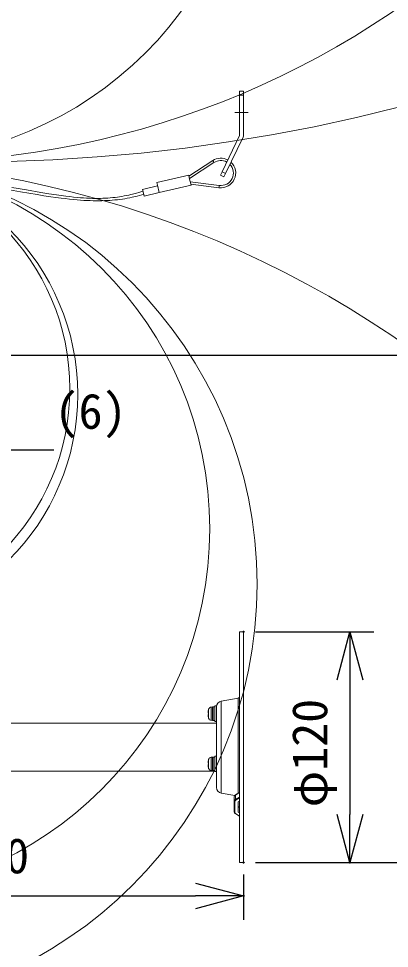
# Model space of a CAD drawing. Units: millimetres, scale not verified. Extents: x -80 to 100, y -65 to 223.
# Drawn here: x 12.82 to 32.07, y 0.92 to 49.25 of the extents above; entities that cross this region are included whole.
import ezdxf
from ezdxf.enums import TextEntityAlignment as Align

# ---------------------------------------------------------------- set-up
doc = ezdxf.new("R2010")
doc.units = ezdxf.units.MM
doc.header["$LTSCALE"] = 0.125
doc.header["$PDMODE"] = 32
doc.header["$PDSIZE"] = 0.0625
for name, color, linetype, lineweight in [('0-0_0', 7, 'Continuous', 25), ('0-5_GAIKEI', 1, 'Continuous', 18), ('0-6_SUNPO', 7, 'Continuous', 25)]:
    doc.layers.add(name, color=color, linetype=linetype, lineweight=lineweight)
doc.layers.add('0-1_Defpoints', color=7, linetype='Continuous')
doc.styles.add('ＭＳ ゴシック', font='')
doc.styles.get('ＭＳ ゴシック').set_extended_font_data('MS Gothic')

# ---------------------------------------------------------------- blocks, each defined once
blk = doc.blocks.new('_Open30')
at = {"layer": '0-0_0'}
blk.add_line((0, 0), (-1, 0), dxfattribs=at)
blk.add_lwpolyline([(-1, 0.26795), (0, 0), (-1, -0.26795)], dxfattribs=at)
blk = doc.blocks.new('D1')
at = {"layer": '0-1_Defpoints'}
for p in [(192.0082, 93.047), (217.9967, 66.8776), (217.9967, 65.1428)]:
    blk.add_point(p, dxfattribs=at)
at = {"layer": '0-6_SUNPO'}
for p, q in [((192.0082, 92.422), (192.0082, 63.8928)), ((217.9967, 66.2526), (217.9967, 63.8928)), ((194.5082, 65.1428), (215.4967, 65.1428))]:
    blk.add_line(p, q, dxfattribs=at)
at = {"layer": '0-6_SUNPO', "xscale": 2.5, "yscale": 2.5, "rotation": 180}
blk.add_blockref('_Open30', (192.0082, 65.1428), dxfattribs=at)
at = {"layer": '0-6_SUNPO', "xscale": 2.5, "yscale": 2.5}
blk.add_blockref('_Open30', (217.9967, 65.1428), dxfattribs=at)
at = {"layer": '0-6_SUNPO', "style": 'ＭＳ ゴシック'}
blk.add_text('260', height=1.833, dxfattribs=at).set_placement((203.1275, 65.7678), align=Align.BOTTOM_LEFT)
blk = doc.blocks.new('D2')
at = {"layer": '0-1_Defpoints'}
for p in [(217.9967, 78.8776), (217.9967, 66.8776), (223.5216, 66.8776)]:
    blk.add_point(p, dxfattribs=at)
at = {"layer": '0-6_SUNPO'}
for p, q in [((218.6217, 78.8776), (224.7716, 78.8776)), ((223.5216, 76.3776), (223.5216, 69.3776)), ((218.6217, 66.8776), (224.7716, 66.8776))]:
    blk.add_line(p, q, dxfattribs=at)
at = {"layer": '0-6_SUNPO', "xscale": 2.5, "yscale": 2.5}
for p, rotation in [((223.5216, 78.8776), 90), ((223.5216, 66.8776), 270)]:
    blk.add_blockref('_Open30', p, dxfattribs=dict(at, rotation=rotation))
at = {"layer": '0-6_SUNPO', "style": 'ＭＳ ゴシック'}
blk.add_text('φ120', height=1.833, rotation=90, dxfattribs=at).set_placement((222.8966, 69.7526), align=Align.BOTTOM_LEFT)
blk = doc.blocks.new('D3')
at = {"layer": '0-1_Defpoints'}
for p in [(202.5472, 93.2476), (217.9967, 66.8776), (229.0216, 66.8776)]:
    blk.add_point(p, dxfattribs=at)
at = {"layer": '0-6_SUNPO'}
for p, q in [((203.1722, 93.2476), (230.2716, 93.2476)), ((229.0216, 90.7476), (229.0216, 69.3776)), ((218.6217, 66.8776), (230.2716, 66.8776))]:
    blk.add_line(p, q, dxfattribs=at)
at = {"layer": '0-6_SUNPO', "xscale": 2.5, "yscale": 2.5}
for p, rotation in [((229.0216, 93.2476), 90), ((229.0216, 66.8776), 270)]:
    blk.add_blockref('_Open30', p, dxfattribs=dict(at, rotation=rotation))
at = {"layer": '0-6_SUNPO', "style": 'ＭＳ ゴシック'}
blk.add_text('264', height=1.833, rotation=90, dxfattribs=at).set_placement((228.3966, 78.1876), align=Align.BOTTOM_LEFT)
blk = doc.blocks.new('D7')
at = {"layer": '0-1_Defpoints'}
for p in [(202.5556, 93.8326), (203.1505, 93.8826), (202.5556, 88.3279)]:
    blk.add_point(p, dxfattribs=at)
at = {"layer": '0-6_SUNPO'}
for p, q in [((202.5556, 93.2076), (202.5556, 87.0779)), ((203.1505, 93.2576), (203.1505, 87.0779)), ((200.0556, 88.3279), (197.5556, 88.3279)), ((203.1505, 88.3279), (202.5556, 88.3279)), ((205.6505, 88.3279), (208.1505, 88.3279))]:
    blk.add_line(p, q, dxfattribs=at)
at = {"layer": '0-6_SUNPO', "xscale": 2.5, "yscale": 2.5}
blk.add_blockref('_Open30', (202.5556, 88.3279), dxfattribs=at)
at = {"layer": '0-6_SUNPO', "xscale": 2.5, "yscale": 2.5, "rotation": 180}
blk.add_blockref('_Open30', (203.1505, 88.3279), dxfattribs=at)
at = {"layer": '0-6_SUNPO', "style": 'ＭＳ ゴシック'}
blk.add_text('(6)', height=1.833, dxfattribs=at).set_placement((208.1857, 88.8766), align=Align.BOTTOM_LEFT)

msp = doc.modelspace()

# ---------------------------------------------------------------- linework, layer by layer
at = {"layer": '0-5_GAIKEI'}
for p, q in [((24.4961, 45.4778), (24.2961, 45.4778)), ((24.2961, 45.4778), (24.2961, 43.1824)), ((24.4961, 43.1824), (24.4961, 45.4778)), ((24.4961, 45.2778), (24.2961, 45.2778)), ((24.2941, 43.1736), (23.3821, 41.2871)), ((23.5621, 41.2001), (24.4741, 43.0866)), ((21.6654, 41.058), (22.898, 41.8674)), ((21.6943, 40.9334), (22.9639, 41.7671)), ((22.898, 41.8674), (22.931, 41.8173)), ((22.9639, 41.7671), (22.931, 41.8173)), ((21.6523, 41.1148), (19.9961, 40.7314)), ((21.6523, 41.1148), (21.684, 40.9779)), ((23.3821, 41.2871), (23.5621, 41.2001)), ((23.4751, 41.02), (23.5621, 41.2001)), ((19.9961, 40.7314), (20.0278, 40.5945)), ((21.684, 40.9779), (21.7741, 40.5887)), ((21.7321, 40.7701), (23.2389, 40.579)), ((21.7609, 40.6455), (23.2238, 40.4599)), ((20.0367, 40.5561), (19.2573, 40.3757)), ((19.2574, 40.3757), (19.333, 40.0463)), ((20.1179, 40.2054), (19.3385, 40.025)), ((20.0278, 40.5945), (20.1179, 40.2054)), ((21.7741, 40.5887), (20.1179, 40.2054)), ((23.2238, 40.4599), (23.2314, 40.5195)), ((23.2389, 40.579), (23.2314, 40.5195)), ((19.3335, 40.0464), (19.3385, 40.025)), ((23.344, 13.7693), (23.344, 8.9862)), ((24.2134, 8.98), (24.2134, 13.9226)), ((22.6797, 13.3228), (22.6804, 13.3228)), ((22.6871, 13.3522), (22.6871, 12.8833)), ((22.8241, 13.463), (22.895, 13.4667)), ((22.8241, 13.463), (22.8241, 12.7726)), ((22.895, 12.7689), (22.895, 13.4667)), ((22.8961, 13.4667), (22.895, 13.4667)), ((22.9161, 13.4578), (22.9161, 12.7778)), ((22.9261, 13.4678), (22.9261, 12.7678)), ((23.0061, 13.4678), (22.9261, 13.4678)), ((23.0061, 12.7678), (23.0061, 13.4678)), ((23.0161, 12.7178), (23.0161, 13.5178)), ((23.0961, 13.5178), (23.0161, 13.5178)), ((22.6804, 12.9128), (22.6797, 12.9128)), ((22.8241, 12.7726), (22.895, 12.7689)), ((22.8961, 12.7688), (22.895, 12.7689)), ((23.0061, 12.7678), (22.9261, 12.7678)), ((23.0961, 12.7178), (23.0161, 12.7178)), ((22.6797, 10.7128), (22.6804, 10.7128)), ((22.6871, 10.7422), (22.6871, 10.2733)), ((22.8241, 10.853), (22.895, 10.8567)), ((22.8241, 10.853), (22.8241, 10.1626)), ((22.895, 10.1589), (22.895, 10.8567)), ((22.8961, 10.8567), (22.895, 10.8567)), ((22.9161, 10.8478), (22.9161, 10.1678)), ((22.9261, 10.8578), (22.9261, 10.1578)), ((23.0061, 10.8578), (22.9261, 10.8578)), ((23.0061, 10.1578), (23.0061, 10.8578)), ((23.0161, 10.1078), (23.0161, 10.9078)), ((23.0961, 10.9078), (23.0161, 10.9078)), ((22.6804, 10.3028), (22.6797, 10.3028)), ((22.8241, 10.1626), (22.895, 10.1589)), ((22.8961, 10.1588), (22.895, 10.1589)), ((23.0061, 10.1578), (22.9261, 10.1578)), ((23.0961, 10.1078), (23.0161, 10.1078)), ((24.0161, 8.0261), (24.0161, 8.7898)), ((24.2961, 9.0219), (24.0875, 8.8981)), ((24.0915, 8.9076), (24.2961, 9.0291)), ((24.2961, 8.7325), (24.1068, 8.6202)), ((24.0461, 8.0049), (24.0461, 8.5281)), ((24.2161, 8.5281), (24.2961, 8.5756)), ((24.2161, 8.5281), (24.2161, 8.0049)), ((24.2961, 8.2402), (24.2161, 8.2877)), ((24.1068, 7.9128), (24.2961, 7.8005)), ((24.2961, 7.9574), (24.2161, 8.0049))]:
    msp.add_line(p, q, dxfattribs=at)
at = {"layer": '0-5_GAIKEI', "color": 3}
msp.add_line((24.0461, 44.3778), (24.7461, 44.3778), dxfattribs=at)
at = {"layer": '0-5_GAIKEI', "color": 7}
for p, q in [((24.2961, 17.3778), (24.2961, 5.3778)), ((24.2961, 17.3778), (24.4961, 17.3778)), ((24.4961, 5.3778), (24.4961, 17.3778)), ((24.2134, 13.9226), (23.344, 13.7693)), ((23.0961, 13.5178), (23.0961, 9.2817)), ((23.0961, 12.6278), (8.5461, 12.6278)), ((23.0161, 10.1278), (8.5461, 10.1278)), ((24.0413, 8.8633), (23.344, 8.9862)), ((24.2961, 5.3778), (24.4961, 5.3778))]:
    msp.add_line(p, q, dxfattribs=at)
at = {"layer": '0-5_GAIKEI'}
for points in [[(23.3821, 41.2871), (23.295, 41.107), (23.4751, 41.02)], [(12.1578, 40.3826), (12.9238, 40.2465), (13.3527, 40.1732), (13.7827, 40.1021), (14.1337, 40.0463), (14.4856, 39.9931), (14.7543, 39.9547), (15.0235, 39.9187), (15.2457, 39.8912), (15.4682, 39.866), (15.6628, 39.8461), (15.8575, 39.8285), (16.0338, 39.8146), (16.21, 39.8028), (16.3732, 39.7941), (16.5363, 39.7874), (16.6897, 39.7833), (16.843, 39.7812), (16.9889, 39.7813), (17.1347, 39.7834), (17.2748, 39.7875), (17.4147, 39.7937), (17.5503, 39.8017), (17.6858, 39.8118), (17.8179, 39.8236), (17.9499, 39.8375)], [(12.4662, 40.4726), (13.223, 40.3426), (13.9824, 40.2142), (14.3822, 40.1492), (14.7833, 40.0875), (15.0292, 40.0522), (15.2756, 40.0194), (15.4765, 39.9949), (15.6776, 39.9726), (15.854, 39.9552), (16.0304, 39.9401), (16.1909, 39.9284), (16.3512, 39.9188), (16.5003, 39.9121), (16.6492, 39.9074), (16.7897, 39.9051), (16.93, 39.9049), (17.0639, 39.9067), (17.1976, 39.9106), (17.3263, 39.9164), (17.4548, 39.9243), (17.5795, 39.9339)], [(17.5795, 39.9339), (17.704, 39.9456), (17.8256, 39.9591), (17.947, 39.9745), (18.0664, 39.9918), (18.1855, 40.011), (18.3033, 40.0321), (18.4208, 40.0551), (18.5374, 40.0801), (18.6539, 40.107), (18.8855, 40.1668), (19.1163, 40.2347), (19.2778, 40.2871)], [(17.9499, 39.8375), (18.0796, 39.8531), (18.2091, 39.8708), (18.3371, 39.8903), (18.4649, 39.9118), (18.5918, 39.9352), (18.7185, 39.9605), (18.9707, 40.0172), (19.2222, 40.0819), (19.3187, 40.1089)], [(22.6608, 13.2028), (22.6588, 13.1698), (22.6592, 13.1579), (22.6597, 13.1544), (22.6601, 13.1534), (22.6604, 13.153), (22.6608, 13.1528), (22.6804, 13.1528)], [(22.6608, 13.0328), (22.6588, 13.0657), (22.6592, 13.0776), (22.6599, 13.0818)], [(22.6608, 13.1528), (22.6605, 13.1529), (22.6603, 13.153), (22.66, 13.1536), (22.6596, 13.1549), (22.659, 13.1595), (22.6597, 13.1895), (22.6608, 13.2028)], [(22.6804, 13.0828), (22.6608, 13.0828), (22.6605, 13.0827), (22.6603, 13.0825), (22.66, 13.082), (22.6596, 13.0806), (22.659, 13.0761), (22.6597, 13.0461), (22.6608, 13.0328)], [(22.6608, 10.5928), (22.6588, 10.5598), (22.6592, 10.5479), (22.6597, 10.5444), (22.6601, 10.5434), (22.6604, 10.543), (22.6608, 10.5428), (22.6804, 10.5428)], [(22.6608, 10.4228), (22.6588, 10.4558), (22.6592, 10.4676), (22.6597, 10.4711), (22.6601, 10.4722), (22.6604, 10.4726), (22.6608, 10.4728)], [(22.6608, 10.5428), (22.6605, 10.5429), (22.6603, 10.543), (22.66, 10.5436), (22.6596, 10.5449), (22.659, 10.5495), (22.6597, 10.5795), (22.6608, 10.5928)], [(22.6804, 10.4728), (22.6608, 10.4728), (22.6605, 10.4727), (22.6603, 10.4725), (22.66, 10.472), (22.6596, 10.4706), (22.659, 10.4661), (22.6597, 10.4361), (22.6608, 10.4228)], [(24.0915, 8.9076), (24.0665, 8.89), (24.0461, 8.8694), (24.0308, 8.8467), (24.0198, 8.8189), (24.0161, 8.7898)], [(24.0875, 8.8981), (24.0875, 8.6577), (24.2961, 8.7815)], [(24.2961, 7.7868), (24.0915, 7.9082), (24.0665, 7.9259), (24.0461, 7.9464), (24.0308, 7.9691), (24.0198, 7.9969), (24.0161, 8.0261)]]:
    msp.add_lwpolyline(points, dxfattribs=at)
for centre, radius in [((9.9421, 132.236), 90.4416), ((6.8155, 87.0308), 45.2368), ((5.9842, 60.8695), 18.9654), ((2.3211, -11.5414), 53.4379), ((3.045, 19.8482), 22.1579), ((3.5968, 22.7258), 19.1469), ((3.4844, 30.0069), 11.9898), ((3.7363, 29.7189), 12.1525)]:
    msp.add_circle(centre, radius, dxfattribs=at)
for centre, radius, start, end in [((24.2761, 43.1824), 0.02, 334.20001, 0), ((24.2761, 43.1824), 0.22, 334.20001, 0.00001), ((23.3207, 41.2238), 0.77, 62.13627, 123.29211), ((23.3207, 41.2238), 0.65, 61.75499, 123.29211), ((23.3207, 41.2238), 0.77, 262.77215, 46.99804), ((23.3207, 41.2238), 0.65, 262.77215, 43.69196), ((23.5561, 13.1178), 0.8993, 166.82357, 174.57653), ((23.5561, 13.1178), 0.9, 164.89936, 166.83372), ((23.5561, 13.1178), 0.8763, 177.71107, 182.28893), ((22.832, 13.3132), 0.15, 93, 164.89936), ((22.8961, 13.4467), 0.02, 0, 90), ((22.9261, 13.4578), 0.01, 90, 179.99999), ((23.0061, 13.4578), 0.01, 0, 90), ((23.5561, 13.1178), 0.8993, 185.42347, 193.17643), ((23.5561, 13.1178), 0.9, 193.16628, 195.10064), ((22.832, 12.9224), 0.15, 195.10064, 267), ((22.8961, 12.7888), 0.02, 270, 0), ((22.9261, 12.7778), 0.01, 179.99999, 270), ((23.0061, 12.7778), 0.01, 270, 0), ((23.5561, 10.5078), 0.8993, 166.82357, 174.57653), ((23.5561, 10.5078), 0.9, 164.89936, 166.83372), ((22.832, 10.7032), 0.15, 93, 164.89936), ((22.8961, 10.8367), 0.02, 0, 90), ((22.9261, 10.8478), 0.01, 90, 180), ((23.0061, 10.8478), 0.01, 0, 90), ((23.5561, 10.5078), 0.8993, 185.42347, 193.17643), ((23.5561, 10.5078), 0.8763, 177.71107, 182.28893), ((23.5561, 10.5078), 0.9, 193.16628, 195.10064), ((22.832, 10.3124), 0.15, 195.10064, 267), ((22.8961, 10.1788), 0.02, 270, 0), ((22.9261, 10.1678), 0.01, 179.99999, 270), ((23.0061, 10.1678), 0.01, 270, 0)]:
    msp.add_arc(centre, radius, start, end, dxfattribs=at)
at = {"layer": '0-5_GAIKEI', "color": 7}
for centre, radius, start, end in [((24.1961, 14.0211), 0.1, 280, 0), ((23.3961, 13.4739), 0.3, 100, 179.797), ((23.3961, 9.2817), 0.3, 179.99999, 260)]:
    msp.add_arc(centre, radius, start, end, dxfattribs=at)
at = {"layer": '0-5_GAIKEI'}
for centre, major_axis, ratio, start_param, end_param in [((24.2161, 8.7898), (0.2, 0), 0.707107, 2.2690372, 3.1415927), ((24.1068, 8.8818), (-0.0153, 0.0258), 0.454579, 6.2830899, 6.9368318), ((24.2161, 8.5493), (-0.2, 0), 0.707107, 5.4106299, 6.2831853), ((24.0461, 8.5493), (0.03, 0), 0.707107, 3.1415927, 4.712389), ((24.2161, 8.5281), (-0.17, 0), 0.707107, 5.4106299, 6.2831853), ((24.1068, 8.6414), (-0.0153, 0.0258), 0.454579, 0.6536465, 2.2244428), ((24.3261, 8.2665), (-0.03, 0), 0.707107, 0, 0.0489997), ((24.0461, 8.0261), (-0.03, 0), 0.707107, 6.2831853, 7.8539816), ((24.2161, 8.0049), (-0.17, 0), 0.707107, 6.2831853, 7.1557407), ((24.1068, 7.934), (0.0153, 0.0258), 0.454579, 3.141688, 4.0587425), ((24.3261, 7.7715), (-0.03, 0), 0.707107, 6.2831853, 6.3376844)]:
    msp.add_ellipse(centre, major_axis=major_axis, ratio=ratio, start_param=start_param, end_param=end_param, dxfattribs=at)

# ---------------------------------------------------------------- block references
at = {"layer": '0-6_SUNPO'}
for name in ['D7', 'D1', 'D3', 'D2']:
    msp.add_blockref(name, (-193.5007, -61.4999), dxfattribs=at)

doc.saveas('drawing.dxf')
